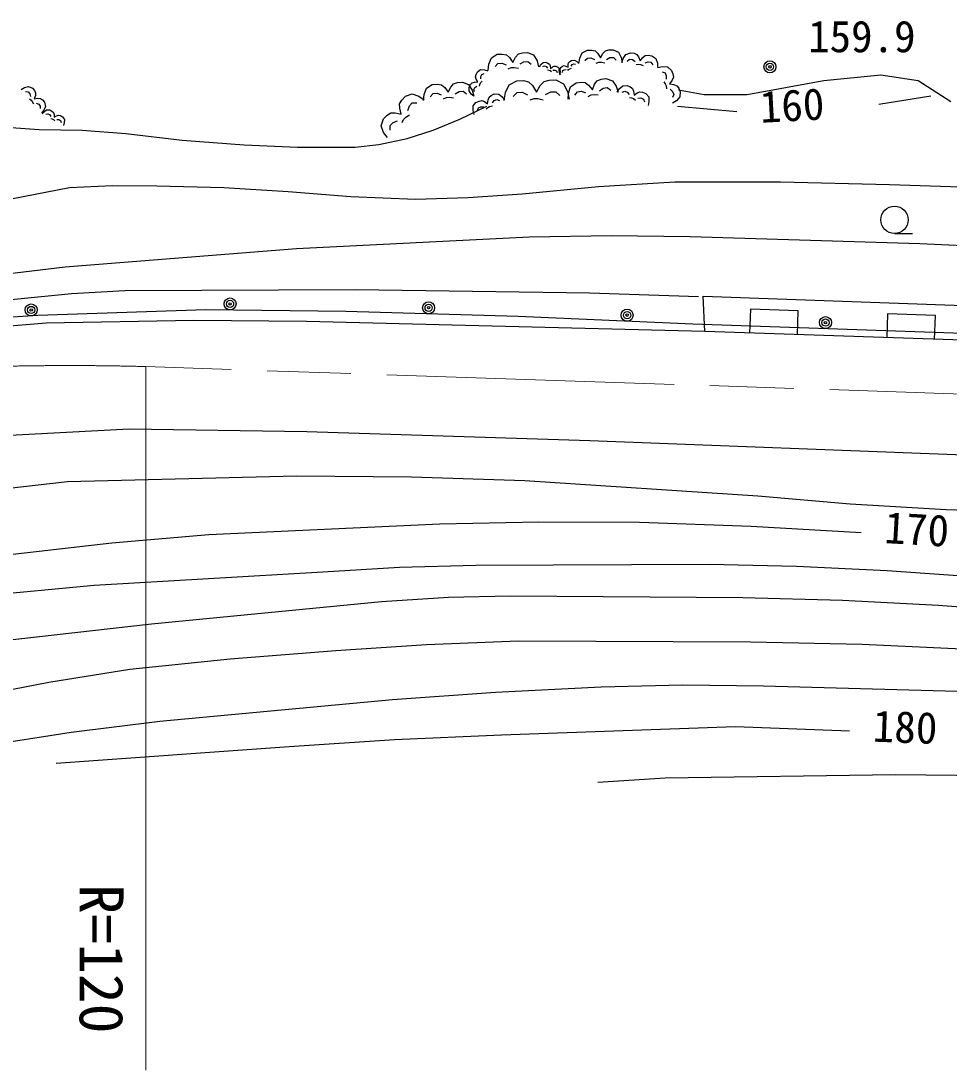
# Model space of a CAD drawing. Units: millimetres, scale not verified. Extents: x 40000 to 680000, y 20000 to 380000.
# Drawn here: x 103574 to 142321, y 247962 to 291729 of the extents above; entities that cross this region are included whole.
import ezdxf
from ezdxf.enums import TextEntityAlignment as Align

# ---------------------------------------------------------------- set-up
doc = ezdxf.new("R2010")
doc.units = ezdxf.units.MM
doc.header["$LTSCALE"] = 1000
doc.linetypes.add('CHAIN', pattern=[18.5, 12, -1.5, 3.5, -1.5])
for name, color, linetype, lineweight in [('M-BGD', 7, 'Continuous', 25), ('M-BMK', 2, 'CHAIN', 13), ('M-STR-HTXT', 7, 'Continuous', 13)]:
    doc.layers.add(name, color=color, linetype=linetype, lineweight=lineweight)
doc.styles.add('ＭＳ ゴシック', font='')
doc.styles.get('ＭＳ ゴシック').set_extended_font_data('MS Gothic')

msp = doc.modelspace()

# ---------------------------------------------------------------- linework, layer by layer
at = {"layer": 'M-BGD'}
for p, q in [((123108, 289934), (123217, 290195)), ((123217, 290195), (123461, 290338)), ((123461, 290338), (123670, 290351)), ((123670, 290351), (123841, 290320)), ((123841, 290320), (123975, 290202)), ((123975, 290202), (124114, 290000)), ((124114, 290000), (124226, 290219)), ((124226, 290219), (124344, 290353)), ((124344, 290353), (124509, 290406)), ((124509, 290406), (124719, 290420)), ((124719, 290420), (124979, 290311)), ((124979, 290311), (125121, 290067)), ((126872, 289961), (126904, 290178)), ((126904, 290178), (127008, 290397)), ((127008, 290397), (127221, 290509)), ((127122, 290074), (127228, 290184)), ((127221, 290509), (127402, 290513)), ((127228, 290184), (127372, 290187)), ((127372, 290187), (127517, 290118)), ((127402, 290513), (127546, 290480)), ((127546, 290480), (127656, 290373)), ((127656, 290373), (127768, 290195)), ((127768, 290195), (127873, 290378)), ((127873, 290378), (127978, 290488)), ((127978, 290488), (128122, 290527)), ((128022, 290128), (128164, 290203)), ((128122, 290527), (128302, 290531)), ((128164, 290203), (128308, 290206)), ((128302, 290531), (128520, 290427)), ((128308, 290206), (128418, 290099)), ((128520, 290427), (128632, 290212)), ((128632, 290212), (128673, 289996)), ((128716, 290170), (128830, 290337)), ((128830, 290337), (129021, 290401)), ((129021, 290401), (129170, 290381)), ((129170, 290381), (129284, 290334)), ((129284, 290334), (129361, 290232)), ((129361, 290232), (129429, 290071)), ((129429, 290071), (129539, 290207)), ((129539, 290207), (129641, 290284)), ((129641, 290284), (129764, 290297)), ((129764, 290297), (129913, 290277)), ((129913, 290277), (130079, 290162)), ((123083, 289679), (123108, 289934)), ((123368, 289824), (123485, 289959)), ((123485, 289959), (123653, 289970)), ((123653, 289970), (123826, 289897)), ((123921, 289734), (124044, 289785)), ((124044, 289785), (124170, 289793)), ((124170, 289793), (124341, 289762)), ((124413, 289936), (124576, 290031)), ((124576, 290031), (124743, 290042)), ((124743, 290042), (124877, 289924)), ((125121, 290067), (125179, 289817)), ((125223, 289820), (125280, 289914)), ((125280, 289914), (125370, 289994)), ((125360, 289823), (125430, 289853)), ((125370, 289994), (125490, 290004)), ((125430, 289853), (125497, 289826)), ((125490, 290004), (125574, 289971)), ((125497, 289826), (125551, 289766)), ((125574, 289971), (125634, 289927)), ((125634, 289927), (125664, 289857)), ((125664, 289857), (125681, 289753)), ((125681, 289753), (125765, 289816)), ((125765, 289816), (125835, 289847)), ((125835, 289847), (125908, 289837)), ((125908, 289837), (125992, 289803)), ((125992, 289803), (126072, 289712)), ((126045, 289690), (126107, 289793)), ((126107, 289793), (126183, 289842)), ((126183, 289842), (126253, 289865)), ((126253, 289865), (126328, 289849)), ((126328, 289849), (126422, 289802)), ((126419, 289907), (126436, 289982)), ((126422, 289802), (126419, 289907)), ((126436, 289982), (126487, 290036)), ((126485, 289735), (126556, 289759)), ((126487, 290036), (126563, 290084)), ((126548, 289839), (126589, 289908)), ((126563, 290084), (126683, 290097)), ((126589, 289908), (126650, 289947)), ((126650, 289947), (126724, 289931)), ((126683, 290097), (126787, 290035)), ((126787, 290035), (126860, 289953)), ((127592, 289975), (127700, 290013)), ((127700, 290013), (127808, 290015)), ((127808, 290015), (127952, 289982)), ((128661, 289996), (128716, 290170)), ((128882, 290056), (128984, 290133)), ((128984, 290133), (129102, 290116)), ((129102, 290116), (129213, 290040)), ((129256, 289913), (129349, 289930)), ((129349, 289930), (129438, 289917)), ((129438, 289917), (129553, 289871)), ((129629, 289982), (129757, 290025)), ((129757, 290025), (129875, 290008)), ((129875, 290008), (129952, 289906)), ((130079, 290162), (130143, 289971)), ((130143, 289971), (130148, 289788)), ((130170, 289785), (130360, 289827)), ((130360, 289827), (130574, 289810)), ((130574, 289810), (130735, 289668)), ((122549, 289405), (122574, 289501)), ((122578, 289307), (122549, 289405)), ((122574, 289501), (122632, 289607)), ((122648, 289186), (122578, 289307)), ((122632, 289607), (122765, 289698)), ((122765, 289698), (122926, 289692)), ((122771, 289310), (122775, 289418)), ((122775, 289418), (122822, 289502)), ((122822, 289502), (122919, 289531)), ((122926, 289692), (123063, 289644)), ((125557, 289686), (125614, 289682)), ((125614, 289682), (125664, 289662)), ((125664, 289662), (125725, 289619)), ((125785, 289672), (125865, 289679)), ((125865, 289679), (125932, 289652)), ((125932, 289652), (125962, 289582)), ((126057, 289569), (126045, 289690)), ((126100, 289468), (126057, 289569)), ((126082, 289592), (126059, 289484)), ((126072, 289712), (126082, 289592)), ((126177, 289581), (126194, 289656)), ((126194, 289656), (126255, 289695)), ((126255, 289695), (126335, 289703)), ((126404, 289662), (126440, 289706)), ((126440, 289706), (126485, 289735)), ((127791, 289298), (127999, 289327)), ((127999, 289327), (128267, 289238)), ((130343, 289612), (130468, 289559)), ((130468, 289559), (130516, 289440)), ((130516, 289440), (130505, 289297)), ((130735, 289668), (130795, 289519)), ((130814, 289388), (130761, 289262)), ((130795, 289519), (130814, 289388)), ((137098, 289242), (139477, 289486)), ((139477, 289486), (141031, 289242)), ((103586, 288870), (103721, 288952)), ((103721, 288952), (103890, 288995)), ((103890, 288995), (104051, 288927)), ((104051, 288927), (104136, 288829)), ((120402, 288668), (120507, 288930)), ((120507, 288930), (120747, 289077)), ((120747, 289077), (120957, 289095)), ((120957, 289095), (121128, 289067)), ((121128, 289067), (121264, 288951)), ((121264, 288951), (121407, 288752)), ((121407, 288752), (121515, 288972)), ((121515, 288972), (121630, 289109)), ((121630, 289109), (121794, 289165)), ((121794, 289165), (122004, 289182)), ((122004, 289182), (122265, 289077)), ((122265, 289077), (122412, 288836)), ((122280, 288811), (122286, 288973)), ((122286, 288973), (122343, 289079)), ((122343, 289079), (122411, 289151)), ((122411, 289151), (122509, 289180)), ((122475, 288869), (122521, 288953)), ((122504, 288771), (122475, 288869)), ((122509, 289180), (122648, 289186)), ((122521, 288953), (122610, 289015)), ((122717, 289010), (122731, 289085)), ((122731, 289085), (122765, 289149)), ((122765, 289149), (122832, 289222)), ((123802, 288741), (123959, 289069)), ((123959, 289069), (124280, 289237)), ((124280, 289237), (124550, 289242)), ((124550, 289242), (124767, 289192)), ((124767, 289192), (124932, 289032)), ((124932, 289032), (125099, 288764)), ((125099, 288764), (125256, 289038)), ((125256, 289038), (125415, 289204)), ((125415, 289204), (125630, 289262)), ((125630, 289262), (125900, 289267)), ((125900, 289267), (126228, 289110)), ((126228, 289110), (126396, 288788)), ((126430, 288719), (126520, 288988)), ((126520, 288988), (126751, 289149)), ((126751, 289149), (126959, 289178)), ((126959, 289178), (127132, 289161)), ((127132, 289161), (127274, 289053)), ((127274, 289053), (127429, 288863)), ((127429, 288863), (127524, 289089)), ((127524, 289089), (127631, 289232)), ((127631, 289232), (127791, 289298)), ((127732, 288821), (127887, 288928)), ((127887, 288928), (128053, 288952)), ((128053, 288952), (128196, 288845)), ((128267, 289238), (128427, 289006)), ((128427, 289006), (128505, 288761)), ((128464, 288755), (128555, 288900)), ((128555, 288900), (128698, 289022)), ((128698, 289022), (128885, 289034)), ((128885, 289034), (129014, 288979)), ((129014, 288979), (129107, 288910)), ((129107, 288910), (129151, 288799)), ((130410, 289189), (130476, 289112)), ((130476, 289112), (130512, 289023)), ((130512, 289023), (130530, 288892)), ((130761, 289262), (130649, 289113)), ((130649, 289113), (130833, 289084)), ((130673, 288880), (130781, 288785)), ((130833, 289084), (130958, 289030)), ((130958, 289030), (131036, 288923)), ((131036, 288923), (131096, 288775)), ((133894, 288658), (137098, 289242)), ((141031, 289242), (142390, 288366)), ((103764, 288782), (103874, 288774)), ((103874, 288774), (103942, 288695)), ((103926, 288474), (103996, 288432)), ((103942, 288695), (103970, 288582)), ((103996, 288432), (104047, 288373)), ((104176, 288622), (104129, 288478)), ((104129, 288478), (104278, 288504)), ((104136, 288829), (104184, 288733)), ((104184, 288733), (104176, 288622)), ((104278, 288504), (104388, 288495)), ((104388, 288495), (104476, 288433)), ((104476, 288433), (104561, 288335)), ((119385, 288275), (119477, 288432)), ((119477, 288432), (119631, 288590)), ((119631, 288590), (119910, 288687)), ((119910, 288687), (120191, 288596)), ((120191, 288596), (120411, 288443)), ((120381, 288412), (120402, 288668)), ((120664, 288563), (120779, 288699)), ((120779, 288699), (120946, 288713)), ((120946, 288713), (121121, 288643)), ((121218, 288482), (121341, 288535)), ((121341, 288535), (121466, 288545)), ((121466, 288545), (121637, 288517)), ((121707, 288692), (121868, 288790)), ((121868, 288790), (122035, 288804)), ((122035, 288804), (122171, 288689)), ((122371, 288679), (122280, 288811)), ((122486, 288588), (122371, 288679)), ((122412, 288836), (122475, 288587)), ((123058, 288278), (123075, 288440)), ((123075, 288440), (123116, 288552)), ((123116, 288552), (123206, 288625)), ((123206, 288625), (123333, 288684)), ((123333, 288684), (123521, 288678)), ((123337, 288407), (123439, 288454)), ((123439, 288454), (123551, 288413)), ((123521, 288678), (123668, 288560)), ((123668, 288560), (123764, 288419)), ((123754, 288414), (123802, 288741)), ((124130, 288584), (124289, 288749)), ((124289, 288749), (124505, 288753)), ((124505, 288753), (124723, 288649)), ((124835, 288434), (124996, 288491)), ((124996, 288491), (125158, 288494)), ((125158, 288494), (125375, 288444)), ((125479, 288663), (125693, 288775)), ((125693, 288775), (125909, 288779)), ((125909, 288779), (126074, 288619)), ((126396, 288788), (126455, 288464)), ((126424, 288463), (126430, 288719)), ((126698, 288630), (126805, 288773)), ((126805, 288773), (126971, 288797)), ((126971, 288797), (127150, 288737)), ((127257, 288582), (127375, 288642)), ((127375, 288642), (127500, 288660)), ((127500, 288660), (127673, 288642)), ((128677, 288756), (128787, 288801)), ((128787, 288801), (128890, 288757)), ((128890, 288757), (128972, 288662)), ((128980, 288536), (129068, 288529)), ((129068, 288529), (129145, 288496)), ((129145, 288496), (129238, 288427)), ((129151, 288799), (129174, 288637)), ((129174, 288637), (129306, 288733)), ((129306, 288733), (129416, 288778)), ((129333, 288508), (129458, 288516)), ((129416, 288778), (129530, 288760)), ((129458, 288516), (129561, 288473)), ((129530, 288760), (129659, 288706)), ((129561, 288473), (129606, 288362)), ((129659, 288706), (129781, 288562)), ((129781, 288562), (129793, 288374)), ((130829, 288666), (130776, 288541)), ((130781, 288785), (130829, 288666)), ((131079, 288560), (130937, 288398)), ((131030, 288853), (132098, 288658)), ((131096, 288775), (131079, 288560)), ((132098, 288658), (133894, 288658)), ((139385, 288254), (141565, 288609)), ((104047, 288373), (104095, 288277)), ((104208, 288305), (104316, 288260)), ((104316, 288260), (104383, 288181)), ((104383, 288181), (104375, 288071)), ((104536, 288003), (104435, 287881)), ((104604, 288165), (104536, 288003)), ((104537, 287945), (104647, 288023)), ((104561, 288335), (104604, 288165)), ((104647, 288023), (104781, 288019)), ((104781, 288019), (104870, 287971)), ((119387, 288087), (119385, 288275)), ((119453, 287838), (119387, 288087)), ((119731, 287998), (119791, 288186)), ((119791, 288186), (119914, 288312)), ((119914, 288312), (120101, 288314)), ((122447, 287995), (122453, 288183)), ((122492, 287830), (122447, 287995)), ((122453, 288183), (122570, 288331)), ((122570, 288331), (122698, 288389)), ((122635, 287989), (122676, 288101)), ((122676, 288101), (122778, 288148)), ((122698, 288389), (122811, 288411)), ((122778, 288148), (122903, 288144)), ((122811, 288411), (122923, 288370)), ((122923, 288370), (123058, 288278)), ((123001, 288066), (123065, 288126)), ((123065, 288126), (123142, 288162)), ((123142, 288162), (123255, 288183)), ((123259, 288309), (123337, 288407)), ((129793, 288374), (129754, 288208)), ((130937, 288398), (130771, 288296)), ((130981, 288171), (133460, 287952)), ((104463, 287849), (104537, 287945)), ((104615, 287835), (104696, 287860)), ((104696, 287860), (104767, 287822)), ((104767, 287822), (104818, 287748)), ((104815, 287659), (104878, 287648)), ((104870, 287971), (104931, 287916)), ((104878, 287648), (104931, 287619)), ((104931, 287916), (104955, 287834)), ((104931, 287619), (104992, 287563)), ((104955, 287834), (104960, 287717)), ((104960, 287717), (105061, 287777)), ((105061, 287777), (105142, 287801)), ((105065, 287615), (105154, 287612)), ((105142, 287801), (105222, 287781)), ((105154, 287612), (105225, 287574)), ((105222, 287781), (105310, 287733)), ((105225, 287574), (105249, 287493)), ((105310, 287733), (105387, 287623)), ((105387, 287623), (105383, 287489)), ((118617, 287360), (118708, 287642)), ((118708, 287642), (118861, 287800)), ((118861, 287800), (119016, 287896)), ((119016, 287896), (119203, 287898)), ((119114, 287491), (119300, 287556)), ((119203, 287898), (119453, 287838)), ((119488, 287495), (119548, 287621)), ((119548, 287621), (119641, 287716)), ((119641, 287716), (119795, 287811)), ((105383, 287489), (105344, 287373)), ((118714, 287080), (118617, 287360)), ((118991, 287365), (119114, 287491)), ((118993, 287177), (118991, 287365)), ((118872, 286864), (118714, 287080)), ((140042, 282860), (140793, 282860)), ((132128, 278769), (132062, 280247)), ((132062, 280247), (155044, 279438)), ((111290, 279684), (104272, 279438)), ((117136, 279614), (111290, 279684)), ((134026, 279709), (133992, 278706)), ((136026, 279642), (134026, 279709)), ((104272, 279438), (97009, 278980)), ((124329, 279403), (117136, 279614)), ((131627, 279086), (124329, 279403)), ((135992, 278639), (136026, 279642)), ((139755, 279516), (139721, 278513)), ((141755, 279448), (139755, 279516)), ((141721, 278445), (141755, 279448)), ((104620, 279121), (97075, 278523)), ((110795, 279227), (104620, 279121)), ((115497, 279192), (110795, 279227)), ((122689, 279016), (115497, 279192)), ((132128, 278769), (122689, 279016)), ((154995, 278277), (131627, 279086)), ((155044, 277995), (132128, 278769)), ((101132, 274338), (108096, 274713)), ((108096, 274713), (115509, 274601)), ((115509, 274601), (127319, 274225)), ((127319, 274225), (182000, 272122))]:
    msp.add_line(p, q, dxfattribs=at)
for points in [[(102771, 287313), (104330, 287207), (106128, 287175), (107956, 287037), (110305, 286759), (112895, 286564), (115118, 286458), (117521, 286460), (118518, 286570), (119695, 286819), (120786, 287168), (121893, 287632), (123025, 288171)], [(101714, 284030), (105600, 284783), (107397, 284871), (109243, 284857), (112044, 284786), (114735, 284617), (117350, 284406), (120050, 284301), (122251, 284359), (124498, 284521), (127686, 284822), (130874, 285021), (135279, 285018), (139838, 284912), (149623, 284592), (159273, 284252), (168951, 284082), (178750, 284145)], [(177964, 281902), (168381, 281648), (164379, 281556), (160316, 281566), (150798, 281987), (141105, 282425), (131519, 282722), (128211, 282766), (124810, 282708), (115073, 282220), (105423, 281456), (95881, 280318), (91507, 279815), (87224, 279217), (77668, 277750), (68984, 275802)], [(96560, 279016), (99909, 279617), (103301, 280118), (105691, 280359), (107906, 280482), (117535, 280526), (127306, 280384), (131855, 280234)], [(71060, 265922), (80403, 268182), (84091, 269108), (87916, 269958), (91920, 270744), (96063, 271448), (105521, 272510), (115075, 272758), (119878, 272706), (124612, 272553), (134332, 271913), (138194, 271581), (142198, 271344), (151815, 271040), (161439, 271169), (164840, 271192), (168134, 271114), (177900, 271004), (182298, 270786), (186632, 270467), (188472, 270217), (190437, 269839), (190595, 269806)], [(138648, 270369), (134064, 270637), (129400, 270806), (125197, 270820), (121065, 270733), (111411, 270289), (107373, 269936), (103357, 269483), (99779, 269066), (96343, 268765), (93349, 268550), (90560, 268253), (88185, 267889), (85672, 267391), (82541, 266630), (79438, 265768), (77138, 265076), (74768, 264483), (73551, 264289), (72155, 264177), (71433, 264141)], [(71719, 262778), (76221, 263368), (80592, 264047), (90043, 266006), (93558, 266641), (97253, 267202), (101901, 267744), (106632, 268191), (116178, 268753), (119375, 268938), (122568, 269019), (132303, 269061), (135950, 268985), (139739, 268802), (149398, 268126), (158876, 267755), (168448, 267928), (178041, 267839), (181830, 267699), (185557, 267460), (188748, 267185), (192123, 266785), (192161, 266780)], [(193428, 264127), (191496, 264655), (189726, 265023), (186424, 265468), (183157, 265804), (179563, 266040), (176137, 266165), (166450, 266308), (156834, 266378), (154209, 266443), (151413, 266617), (141875, 267341), (137878, 267551), (133714, 267664), (123999, 267738), (121428, 267676), (118632, 267502), (109018, 266562), (99401, 265475), (89855, 263887), (80508, 262134), (77173, 261459), (73989, 260928), (72138, 260780)], [(72527, 258921), (82234, 260261), (91706, 261723), (101221, 263458), (104743, 264142), (108117, 264681), (112312, 265114), (116718, 265464), (120512, 265717), (124353, 265868), (134031, 265827), (138689, 265724), (143473, 265508), (147465, 265215), (151522, 265024), (161207, 264896), (165836, 264833), (170636, 264664), (180228, 263889)], [(177445, 262492), (175438, 262752), (173044, 262941), (163539, 263133), (153792, 263356), (144186, 263709), (134576, 263982), (131192, 264012), (127791, 263939), (123392, 263719), (119081, 263402), (109379, 262509), (105673, 262039), (101915, 261460), (92271, 260140), (82750, 258668), (80399, 258173), (77883, 257760), (72917, 257061)], [(105046, 260764), (114772, 261464), (119165, 261753), (123641, 261943), (133412, 262298), (138165, 262107)], [(167033, 258202), (157445, 259609), (147897, 260086), (143897, 260236), (140081, 260281), (130474, 260144), (127660, 259958)]]:
    msp.add_lwpolyline(points, dxfattribs=at)
for centre, major_axis in [((134844, 289816), (0, 251)), ((134844, 289816), (0, 151)), ((134844, 289816), (0, 50.2)), ((140042, 283432), (0, 572)), ((112304, 279923), (0, 251)), ((104001, 279672), (0, 251)), ((104001, 279672), (0, 151)), ((104001, 279672), (0, 50.2)), ((112304, 279923), (0, 151)), ((112304, 279923), (0, 50.2)), ((120595, 279763), (0, 251)), ((120595, 279763), (0, 151)), ((120595, 279763), (0, 50.2)), ((128882, 279456), (0, 251)), ((128882, 279456), (0, 151)), ((128882, 279456), (0, 50.2)), ((137163, 279145), (0, 251)), ((137163, 279145), (0, 151)), ((137163, 279145), (0, 50.2))]:
    msp.add_ellipse(centre, major_axis=major_axis, ratio=0.996985, dxfattribs=at)
at = {"layer": 'M-BMK'}
msp.add_line((167821, 275320), (108788, 277310), dxfattribs=at)
msp.add_ellipse((105599, 156920), major_axis=(0, 120433), ratio=0.996985, start_param=6.256619, end_param=6.478116, dxfattribs=at)
at = {"layer": 'M-STR-HTXT'}
msp.add_line((108788, 277310), (108790, 247962), dxfattribs=at)

# ---------------------------------------------------------------- texts
at = {"layer": 'M-BGD', "style": 'ＭＳ ゴシック'}
msp.add_text('159.9', height=1320, dxfattribs=at).set_placement((136436, 290029), align=Align.BOTTOM_LEFT)
for s, rotation, p in [('160', 3.109, (134477, 287084)), ('170', 356.69, (139572, 269553)), ('180', 357.894, (139104, 261267))]:
    msp.add_text(s, height=1320, rotation=rotation, dxfattribs=at).set_placement(p, align=Align.BOTTOM_LEFT)
at = {"layer": 'M-STR-HTXT', "style": 'ＭＳ ゴシック'}
msp.add_text('R=120', height=1833, rotation=270, dxfattribs=at).set_placement((105475, 255720), align=Align.BOTTOM_LEFT)

doc.saveas('drawing.dxf')
